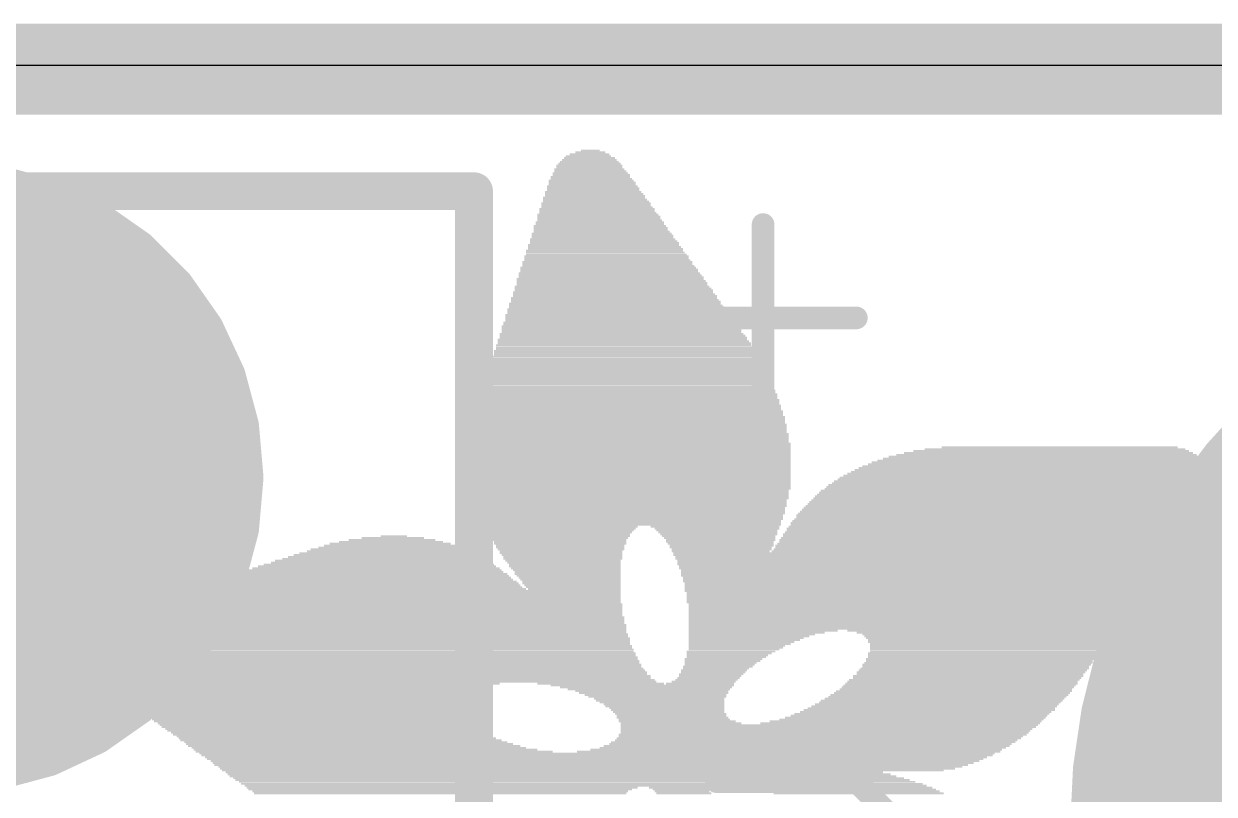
# Model space of a CAD drawing. Extents: x -0.4 to 21, y -0.4 to 20.5.
# Drawn here: x 12.247 to 16.248, y 17.885 to 20.472 of the extents above; entities that cross this region are included whole.
import ezdxf

# ---------------------------------------------------------------- set-up
doc = ezdxf.new("R2010")
doc.units = 0
for name, color, linetype in [('1', 12, 'CONTINUOUS'), ('20', 53, 'CONTINUOUS'), ('21', 40, 'CONTINUOUS'), ('22', 6, 'CONTINUOUS'), ('39', 12, 'CONTINUOUS'), ('40', 132, 'CONTINUOUS'), ('41', 12, 'CONTINUOUS'), ('42', 132, 'CONTINUOUS'), ('43', 110, 'CONTINUOUS')]:
    doc.layers.add(name, color=color, linetype=linetype)

# ---------------------------------------------------------------- blocks, each defined once
blk = doc.blocks.new('PIE')
at = {"const_width": 0.5}
blk.add_lwpolyline([(0, -0.25, 1), (0, 0.25, 1), (0, -0.25)], format="xyb", dxfattribs=at)
blk = doc.blocks.new('RECT')
blk.add_solid([(-0.5, -0.5), (0.5, -0.5), (-0.5, 0.5), (0.5, 0.5)])

msp = doc.modelspace()

# ---------------------------------------------------------------- linework, layer by layer
at = {"layer": '1', "const_width": 0.3048}
msp.add_lwpolyline([(20.828, 20.32), (-0.254, 20.32)], dxfattribs=at)
at = {"layer": '20'}
msp.add_line((17.7904, 20.3328), (2.545, 20.3328), dxfattribs=at)
at = {"layer": '21'}
for points, const_width in [([(13.76, 19.91), (6.76, 19.91)], 0.127), ([(13.76, 14.31), (13.76, 19.91)], 0.127), ([(14.7316, 19.1711), (14.7316, 19.7981)], 0.0762), ([(14.4181, 19.4846), (15.0451, 19.4846)], 0.0762), ([(15.0451, 17.9271), (14.5748, 17.9271)], 0.0762), ([(15.2019, 17.7703), (15.0451, 17.9271)], 0.0762)]:
    msp.add_lwpolyline(points, dxfattribs=dict(at, const_width=const_width))
for points, const_width in [([(13.7918, 19.91, 1), (13.7282, 19.91)], 0.0635), ([(13.76, 19.8783, 1), (13.76, 19.9417)], 0.0635), ([(14.7507, 19.7981, 1), (14.7126, 19.7981)], 0.0381), ([(17.78, 16.03, 1), (17.78, 19.53, 1), (17.78, 16.03)], 0.1524), ([(14.4181, 19.5036, 1), (14.4181, 19.4655)], 0.0381), ([(15.0451, 19.4655, 1), (15.0451, 19.5036)], 0.0381), ([(14.7126, 19.1711, 1), (14.7507, 19.1711)], 0.0381), ([(14.5748, 17.9461, 1), (14.5748, 17.908)], 0.0381), ([(15.0586, 17.9406, 1), (15.0317, 17.9136)], 0.0381), ([(15.0451, 17.908, 1), (15.0451, 17.9461)], 0.0381)]:
    msp.add_lwpolyline(points, format="xyb", dxfattribs=dict(at, const_width=const_width))
at = {"layer": '39', "const_width": 2.032}
msp.add_lwpolyline([(17.78, 16.78, 1), (17.78, 18.78, 1), (17.78, 16.78)], format="xyb", dxfattribs=at)
at = {"layer": '40', "const_width": 2.032}
msp.add_lwpolyline([(17.78, 16.78, 1), (17.78, 18.78, 1), (17.78, 16.78)], format="xyb", dxfattribs=at)
at = {"layer": '41', "const_width": 0.127}
for points in [[(12.3308, 19.8881), (12.1624, 19.9332)], [(12.4888, 19.8144), (12.3308, 19.8881)], [(11.4853, 19.812), (12.4923, 19.812)], [(12.6316, 19.7144), (12.4888, 19.8144)], [(12.7548, 19.5912), (12.6316, 19.7144)], [(11.3166, 19.685), (12.661, 19.685)], [(12.8548, 19.4484), (12.7548, 19.5912)], [(11.1995, 19.558), (12.7781, 19.558)], [(11.1147, 19.431), (12.8629, 19.431)], [(12.9285, 19.2904), (12.8548, 19.4484)], [(11.0554, 19.304), (12.9222, 19.304)], [(12.9736, 19.122), (12.9285, 19.2904)], [(11.0187, 19.177), (12.9589, 19.177)], [(12.9888, 18.9484), (12.9736, 19.122)], [(10.9977, 19.05), (12.9799, 19.05)], [(12.9736, 18.7748), (12.9888, 18.9484)], [(10.991, 18.923), (12.9866, 18.923)], [(11.0021, 18.796), (12.9755, 18.796)], [(12.9285, 18.6064), (12.9736, 18.7748)], [(11.0323, 18.669), (12.9453, 18.669)], [(12.8548, 18.4484), (12.9285, 18.6064)], [(11.0791, 18.542), (12.8985, 18.542)], [(12.7548, 18.3056), (12.8548, 18.4484)], [(11.1462, 18.415), (12.8314, 18.415)], [(12.6316, 18.1824), (12.7548, 18.3056)], [(11.2404, 18.288), (12.7372, 18.288)], [(11.3765, 18.161), (12.6011, 18.161)], [(12.4888, 18.0824), (12.6316, 18.1824)], [(12.3308, 18.0087), (12.4888, 18.0824)], [(11.5925, 18.034), (12.3851, 18.034)], [(12.1624, 17.9636), (12.3308, 18.0087)]]:
    msp.add_lwpolyline(points, dxfattribs=at)
at = {"layer": '41'}
for points, const_width in [([(12.3442, 19.9169, 1), (12.3174, 19.8593)], 0.0635), ([(12.3226, 19.8574, 1), (12.339, 19.9188)], 0.0635), ([(12.507, 19.8404, 1), (12.4706, 19.7884)], 0.0635), ([(12.4754, 19.7856, 1), (12.5022, 19.8432)], 0.0635), ([(12.4923, 19.7803, 1), (12.4923, 19.8438)], 0.0635), ([(12.654, 19.7369, 1), (12.6091, 19.692)], 0.0635), ([(12.6134, 19.6884, 1), (12.6498, 19.7405)], 0.0635), ([(17.78, 16.78, 1), (17.78, 18.78, 1), (17.78, 16.78)], 2.032), ([(12.661, 19.6533, 1), (12.661, 19.7168)], 0.0635), ([(12.7809, 19.6094, 1), (12.7288, 19.573)], 0.0635), ([(12.7324, 19.5687, 1), (12.7773, 19.6136)], 0.0635), ([(12.7781, 19.5263, 1), (12.7781, 19.5897)], 0.0635), ([(12.8836, 19.4618, 1), (12.826, 19.435)], 0.0635), ([(12.8288, 19.4302, 1), (12.8808, 19.4666)], 0.0635), ([(12.8629, 19.3993, 1), (12.8629, 19.4627)], 0.0635), ([(12.9222, 19.2723, 1), (12.9222, 19.3358)], 0.0635), ([(12.9592, 19.2986, 1), (12.8978, 19.2822)], 0.0635), ([(12.8997, 19.277, 1), (12.9573, 19.3038)], 0.0635), ([(12.9589, 19.1453, 1), (12.9589, 19.2087)], 0.0635), ([(13.0052, 19.1248, 1), (12.942, 19.1193)], 0.0635), ([(12.9429, 19.1138, 1), (13.0043, 19.1303)], 0.0635), ([(12.9799, 19.0183, 1), (12.9799, 19.0817)], 0.0635), ([(13.0204, 18.9456, 1), (12.9572, 18.9512)], 0.0635), ([(12.9572, 18.9456, 1), (13.0204, 18.9512)], 0.0635), ([(12.9866, 18.8913, 1), (12.9866, 18.9548)], 0.0635), ([(12.9755, 18.7643, 1), (12.9755, 18.8277)], 0.0635), ([(12.942, 18.7775, 1), (13.0052, 18.772)], 0.0635), ([(13.0043, 18.7665, 1), (12.9429, 18.783)], 0.0635), ([(12.9453, 18.6373, 1), (12.9453, 18.7007)], 0.0635), ([(12.9573, 18.593, 1), (12.8997, 18.6198)], 0.0635), ([(12.8978, 18.6146, 1), (12.9592, 18.5982)], 0.0635), ([(12.8985, 18.5103, 1), (12.8985, 18.5738)], 0.0635), ([(12.826, 18.4618, 1), (12.8836, 18.435)], 0.0635), ([(12.8808, 18.4302, 1), (12.8288, 18.4666)], 0.0635), ([(12.8314, 18.3833, 1), (12.8314, 18.4467)], 0.0635), ([(12.7773, 18.2832, 1), (12.7324, 18.3281)], 0.0635), ([(12.7288, 18.3238, 1), (12.7809, 18.2874)], 0.0635), ([(12.7372, 18.2563, 1), (12.7372, 18.3197)], 0.0635), ([(12.6091, 18.2048, 1), (12.654, 18.1599)], 0.0635), ([(12.6011, 18.1293, 1), (12.6011, 18.1928)], 0.0635), ([(12.6498, 18.1563, 1), (12.6134, 18.2084)], 0.0635), ([(12.4706, 18.1084, 1), (12.507, 18.0564)], 0.0635), ([(12.5022, 18.0536, 1), (12.4754, 18.1112)], 0.0635), ([(12.3851, 18.0023, 1), (12.3851, 18.0658)], 0.0635), ([(12.3174, 18.0375, 1), (12.3442, 17.9799)], 0.0635), ([(12.339, 17.978, 1), (12.3226, 18.0394)], 0.0635)]:
    msp.add_lwpolyline(points, format="xyb", dxfattribs=dict(at, const_width=const_width))
at = {"layer": '42', "const_width": 2.032}
msp.add_lwpolyline([(17.78, 16.78, 1), (17.78, 18.78, 1), (17.78, 16.78)], format="xyb", dxfattribs=at)
at = {"layer": '43', "const_width": 2.032}
msp.add_lwpolyline([(17.78, 16.78, 1), (17.78, 18.78, 1), (17.78, 16.78)], format="xyb", dxfattribs=at)

# ---------------------------------------------------------------- block references
at = {"layer": '1'}
msp.add_blockref('PIE', (11.9888, 18.9484), dxfattribs=at)
at = {"layer": '22', "rotation": 180}
for p, xscale, yscale in [((14.1509, 20.047), 0.0635, 0.0063), ((14.1478, 20.0089), 0.1968, 0.0063), ((14.1478, 20.0152), 0.1842, 0.0064), ((14.1478, 20.0216), 0.1714, 0.0063), ((14.1446, 20.0279), 0.1524, 0.0064), ((14.1478, 20.0343), 0.1334, 0.0063), ((14.151, 20.0406), 0.1016, 0.0064), ((14.151, 19.9708), 0.254, 0.0063), ((14.1542, 19.9644), 0.2603, 0.0064), ((14.1478, 19.9835), 0.235, 0.0063), ((14.1509, 19.9771), 0.2413, 0.0064), ((14.1478, 19.9962), 0.2222, 0.0063), ((14.1478, 19.9898), 0.2222, 0.0064), ((14.1478, 20.0025), 0.2096, 0.0064), ((14.1573, 19.9263), 0.3048, 0.0064), ((14.1542, 19.9454), 0.2857, 0.0063), ((14.1574, 19.939), 0.2921, 0.0064), ((14.1574, 19.9327), 0.2921, 0.0063), ((14.1509, 19.9581), 0.2667, 0.0063), ((14.1542, 19.9517), 0.2731, 0.0064), ((14.1637, 19.8882), 0.3429, 0.0064), ((14.1605, 19.9073), 0.3238, 0.0063), ((14.1637, 19.9009), 0.3302, 0.0064), ((14.1669, 19.8946), 0.3365, 0.0063), ((14.1605, 19.92), 0.3112, 0.0063), ((14.1605, 19.9136), 0.3112, 0.0064), ((14.1732, 19.8501), 0.3874, 0.0064), ((14.17, 19.8692), 0.3683, 0.0063), ((14.17, 19.8628), 0.3683, 0.0064), ((14.1732, 19.8565), 0.3746, 0.0063), ((14.17, 19.8755), 0.3556, 0.0064), ((14.1669, 19.8819), 0.3493, 0.0063), ((14.1827, 19.8056), 0.4318, 0.0063), ((14.1764, 19.8311), 0.4064, 0.0063), ((14.1796, 19.8247), 0.4127, 0.0064), ((14.1796, 19.8184), 0.4127, 0.0063), ((14.1828, 19.812), 0.4191, 0.0064), ((14.1732, 19.8438), 0.3874, 0.0063), ((14.1764, 19.8374), 0.3937, 0.0064), ((14.189, 19.7675), 0.4699, 0.0063), ((14.1828, 19.793), 0.4445, 0.0063), ((14.1859, 19.7866), 0.4508, 0.0064), ((14.1859, 19.7803), 0.4508, 0.0063), ((14.1891, 19.7739), 0.4572, 0.0064), ((14.1827, 19.7993), 0.4318, 0.0064), ((14.1954, 19.7294), 0.508, 0.0063), ((14.1923, 19.7485), 0.4889, 0.0064), ((14.1955, 19.7422), 0.4953, 0.0063), ((14.1986, 19.7358), 0.5016, 0.0064), ((14.1923, 19.7612), 0.4763, 0.0064), ((14.1923, 19.7549), 0.4763, 0.0063), ((14.205, 19.6913), 0.5525, 0.0063), ((14.205, 19.685), 0.5525, 0.0064), ((14.1986, 19.7104), 0.527, 0.0064), ((14.2018, 19.7041), 0.5334, 0.0063), ((14.205, 19.6977), 0.5397, 0.0064), ((14.1986, 19.7231), 0.5144, 0.0064), ((14.2018, 19.7168), 0.5207, 0.0063), ((14.2113, 19.6532), 0.5906, 0.0063), ((14.2145, 19.6469), 0.5969, 0.0064), ((14.2081, 19.6723), 0.5715, 0.0064), ((14.2081, 19.666), 0.5715, 0.0063), ((14.2113, 19.6596), 0.5778, 0.0064), ((14.2081, 19.6787), 0.5588, 0.0063), ((14.2208, 19.6088), 0.635, 0.0064), ((14.2177, 19.6151), 0.6287, 0.0063), ((14.2145, 19.6342), 0.6096, 0.0064), ((14.2177, 19.6279), 0.6159, 0.0063), ((14.2209, 19.6215), 0.6223, 0.0064), ((14.2145, 19.6406), 0.5969, 0.0063), ((14.2271, 19.5707), 0.6731, 0.0064), ((14.2304, 19.5644), 0.6795, 0.0063), ((14.224, 19.5898), 0.654, 0.0063), ((14.2272, 19.5834), 0.6604, 0.0064), ((14.2304, 19.577), 0.6667, 0.0063), ((14.224, 19.6025), 0.6414, 0.0063), ((14.224, 19.5961), 0.6414, 0.0064), ((14.2335, 19.5326), 0.7112, 0.0064), ((14.2367, 19.5263), 0.7176, 0.0063), ((14.2304, 19.5517), 0.6921, 0.0063), ((14.2336, 19.5453), 0.6985, 0.0064), ((14.2367, 19.5389), 0.7048, 0.0063), ((14.2335, 19.558), 0.6858, 0.0064), ((14.2431, 19.4945), 0.7557, 0.0064), ((14.2462, 19.4882), 0.762, 0.0063), ((14.2399, 19.5136), 0.7366, 0.0063), ((14.2399, 19.5072), 0.7366, 0.0064), ((14.2431, 19.5008), 0.7429, 0.0063), ((14.2399, 19.5199), 0.7239, 0.0064), ((14.2494, 19.4564), 0.7938, 0.0064), ((14.2526, 19.4501), 0.8001, 0.0063), ((14.2494, 19.4691), 0.781, 0.0064), ((14.2494, 19.4627), 0.781, 0.0063), ((14.2462, 19.4818), 0.762, 0.0064), ((14.2494, 19.4755), 0.7684, 0.0063), ((14.2589, 19.412), 0.8382, 0.0063), ((14.2621, 19.4056), 0.8446, 0.0064), ((14.259, 19.4246), 0.8255, 0.0063), ((14.2621, 19.4183), 0.8318, 0.0064), ((14.2558, 19.431), 0.8191, 0.0064), ((14.2558, 19.4437), 0.8065, 0.0064), ((14.2558, 19.4374), 0.8065, 0.0063), ((14.2652, 19.3739), 0.8763, 0.0063), ((14.2685, 19.3675), 0.8827, 0.0064), ((14.2621, 19.3929), 0.8572, 0.0064), ((14.2653, 19.3865), 0.8636, 0.0063), ((14.2653, 19.3802), 0.8636, 0.0064), ((14.2652, 19.3993), 0.8509, 0.0063), ((14.2716, 19.3358), 0.9144, 0.0063), ((14.2716, 19.3294), 0.9144, 0.0064), ((14.2685, 19.3548), 0.8953, 0.0064), ((14.2717, 19.3484), 0.9017, 0.0063), ((14.2717, 19.3421), 0.9017, 0.0064), ((14.2685, 19.3612), 0.8827, 0.0063), ((14.2748, 19.2913), 0.9462, 0.0064), ((14.278, 19.285), 0.9525, 0.0063), ((14.2717, 19.3167), 0.9271, 0.0064), ((14.2748, 19.3103), 0.9334, 0.0063), ((14.2748, 19.304), 0.9334, 0.0064), ((14.278, 19.2977), 0.9398, 0.0063), ((14.2748, 19.3231), 0.9208, 0.0063), ((14.278, 19.2532), 0.9779, 0.0064), ((14.278, 19.2469), 0.9779, 0.0063), ((14.2748, 19.2786), 0.9588, 0.0064), ((14.278, 19.2722), 0.9652, 0.0063), ((14.278, 19.2659), 0.9652, 0.0064), ((14.2812, 19.2596), 0.9715, 0.0063), ((14.278, 19.2341), 0.9906, 0.0063), ((14.2843, 19.2088), 1.0033, 0.0063), ((14.2812, 19.2278), 0.9969, 0.0064), ((14.2812, 19.2215), 0.9969, 0.0063), ((14.2812, 19.2151), 0.9969, 0.0064), ((14.2812, 19.2405), 0.9843, 0.0064), ((14.2843, 19.1707), 1.0287, 0.0063), ((14.2843, 19.1643), 1.0287, 0.0064), ((14.2843, 19.1897), 1.016, 0.0064), ((14.2843, 19.1834), 1.016, 0.0063), ((14.2843, 19.177), 1.016, 0.0064), ((14.2812, 19.2024), 1.0097, 0.0064), ((14.2812, 19.196), 1.0097, 0.0063), ((14.2843, 19.1326), 1.0414, 0.0063), ((14.2875, 19.1262), 1.0478, 0.0064), ((14.2843, 19.1579), 1.0287, 0.0063), ((14.2875, 19.1516), 1.035, 0.0064), ((14.2875, 19.1453), 1.035, 0.0063), ((14.2875, 19.1389), 1.035, 0.0064), ((14.2875, 19.1198), 1.0478, 0.0063), ((14.2875, 19.1135), 1.0478, 0.0064), ((14.2875, 19.1072), 1.0478, 0.0063), ((14.2875, 19.1008), 1.0478, 0.0064), ((14.2907, 19.0945), 1.0541, 0.0063), ((14.2907, 19.0881), 1.0541, 0.0064), ((14.2907, 19.0627), 1.0668, 0.0064), ((14.2907, 19.0564), 1.0668, 0.0063), ((14.2907, 19.05), 1.0668, 0.0064), ((14.2907, 19.0817), 1.0541, 0.0063), ((14.2907, 19.0754), 1.0541, 0.0064), ((14.2907, 19.0691), 1.0541, 0.0063), ((15.729, 19.05), 0.7937, 0.0064), ((14.2907, 19.0436), 1.0668, 0.0063), ((14.2907, 19.0373), 1.0668, 0.0064), ((14.2907, 19.031), 1.0668, 0.0063), ((14.2907, 19.0246), 1.0668, 0.0064), ((14.2907, 19.0183), 1.0668, 0.0063), ((14.2907, 19.0119), 1.0668, 0.0064), ((14.2907, 19.0055), 1.0668, 0.0063), ((15.6591, 19.0055), 1.0858, 0.0063), ((15.6686, 19.0119), 1.0668, 0.0064), ((15.675, 19.0183), 1.0414, 0.0063), ((15.6845, 19.0246), 1.0096, 0.0064), ((15.6909, 19.031), 0.9715, 0.0063), ((15.7004, 19.0373), 0.9271, 0.0064), ((15.7131, 19.0436), 0.8763, 0.0063), ((14.2907, 18.9992), 1.0668, 0.0064), ((14.2907, 18.9929), 1.0668, 0.0063), ((14.2907, 18.9865), 1.0668, 0.0064), ((14.2907, 18.9802), 1.0668, 0.0063), ((14.2939, 18.9738), 1.0605, 0.0064), ((14.2939, 18.9674), 1.0605, 0.0063), ((15.6274, 18.9674), 1.2001, 0.0063), ((15.6337, 18.9738), 1.1874, 0.0064), ((15.6369, 18.9802), 1.1684, 0.0063), ((15.6401, 18.9865), 1.1493, 0.0064), ((15.6496, 18.9929), 1.1303, 0.0063), ((15.6528, 18.9992), 1.1113, 0.0064), ((14.2939, 18.9611), 1.0605, 0.0064), ((14.2939, 18.9548), 1.0605, 0.0063), ((14.2939, 18.9484), 1.0605, 0.0064), ((14.2939, 18.9421), 1.0605, 0.0063), ((14.2939, 18.9357), 1.0605, 0.0064), ((14.2939, 18.9293), 1.0605, 0.0063), ((15.602, 18.9293), 1.2763, 0.0063), ((15.602, 18.9357), 1.2637, 0.0064), ((15.6083, 18.9421), 1.251, 0.0063), ((15.6115, 18.9484), 1.2446, 0.0064), ((15.6179, 18.9548), 1.2319, 0.0063), ((15.621, 18.9611), 1.2128, 0.0064), ((14.2939, 18.923), 1.0605, 0.0064), ((14.2939, 18.9167), 1.0605, 0.0063), ((14.2971, 18.9103), 1.0541, 0.0064), ((14.2939, 18.904), 1.0477, 0.0063), ((14.2939, 18.8976), 1.0477, 0.0064), ((14.2939, 18.8912), 1.0477, 0.0063), ((14.2939, 18.8849), 1.0477, 0.0064), ((15.5702, 18.8849), 1.3272, 0.0064), ((15.5734, 18.8912), 1.3208, 0.0063), ((15.5766, 18.8976), 1.3145, 0.0064), ((15.5829, 18.904), 1.3144, 0.0063), ((15.5893, 18.9103), 1.3017, 0.0064), ((15.5924, 18.9167), 1.2954, 0.0063), ((15.5956, 18.923), 1.289, 0.0064), ((14.297, 18.8786), 1.0414, 0.0063), ((14.2939, 18.8722), 1.0351, 0.0064), ((14.2939, 18.8659), 1.0351, 0.0063), ((14.2939, 18.8595), 1.0351, 0.0064), ((14.2971, 18.8531), 1.0287, 0.0063), ((14.2939, 18.8468), 1.0223, 0.0064), ((15.5416, 18.8468), 1.3462, 0.0064), ((15.548, 18.8531), 1.3462, 0.0063), ((15.5512, 18.8595), 1.3399, 0.0064), ((15.5575, 18.8659), 1.3398, 0.0063), ((15.5607, 18.8722), 1.3335, 0.0064), ((15.5671, 18.8786), 1.3335, 0.0063), ((14.2939, 18.8405), 1.0223, 0.0063), ((14.2939, 18.8341), 1.0223, 0.0064), ((14.297, 18.8278), 1.016, 0.0063), ((14.2939, 18.8214), 1.0097, 0.0064), ((14.2939, 18.815), 1.0097, 0.0063), ((14.2971, 18.8087), 1.0033, 0.0064), ((15.5131, 18.8087), 1.3525, 0.0064), ((15.5194, 18.815), 1.3526, 0.0063), ((15.5226, 18.8214), 1.3589, 0.0064), ((15.529, 18.8278), 1.3589, 0.0063), ((15.5321, 18.8341), 1.3526, 0.0064), ((15.5385, 18.8405), 1.3525, 0.0063), ((14.2939, 18.8024), 0.9969, 0.0063), ((14.2939, 18.796), 0.9969, 0.0064), ((14.297, 18.7897), 0.9906, 0.0063), ((14.0557, 18.7833), 0.508, 0.0064), ((14.0558, 18.7769), 0.4953, 0.0063), ((14.0526, 18.7706), 0.4889, 0.0064), ((14.0494, 18.7643), 0.4826, 0.0063), ((14.5701, 18.7833), 0.4318, 0.0064), ((14.5765, 18.7769), 0.4191, 0.0063), ((14.5764, 18.7706), 0.4064, 0.0064), ((14.5796, 18.7643), 0.4, 0.0063), ((15.4813, 18.7643), 1.3526, 0.0063), ((15.4909, 18.7769), 1.3589, 0.0063), ((15.4877, 18.7706), 1.3525, 0.0064), ((15.4972, 18.7833), 1.3589, 0.0064), ((15.5036, 18.796), 1.3589, 0.0064), ((15.5004, 18.7897), 1.3525, 0.0063), ((15.5099, 18.8024), 1.3589, 0.0063), ((13.4779, 18.7262), 0.4064, 0.0063), ((13.4811, 18.7325), 0.3493, 0.0064), ((13.4843, 18.7388), 0.2921, 0.0063), ((13.4874, 18.7452), 0.2096, 0.0064), ((13.4906, 18.7516), 0.0889, 0.0063), ((14.0494, 18.7579), 0.4699, 0.0064), ((14.0494, 18.7516), 0.4699, 0.0063), ((14.0494, 18.7452), 0.4572, 0.0064), ((14.0462, 18.7388), 0.4508, 0.0063), ((14.0494, 18.7325), 0.4445, 0.0064), ((14.0494, 18.7262), 0.4445, 0.0063), ((14.5828, 18.7579), 0.3937, 0.0064), ((14.5828, 18.7516), 0.381, 0.0063), ((14.586, 18.7452), 0.3747, 0.0064), ((14.5892, 18.7388), 0.3683, 0.0063), ((14.586, 18.7325), 0.3619, 0.0064), ((14.5891, 18.7262), 0.3556, 0.0063), ((15.4559, 18.7262), 1.3526, 0.0063), ((15.4655, 18.7388), 1.3589, 0.0063), ((15.4623, 18.7325), 1.3525, 0.0064), ((15.4686, 18.7452), 1.3526, 0.0064), ((15.4782, 18.7579), 1.3589, 0.0064), ((15.475, 18.7516), 1.3525, 0.0063), ((13.462, 18.6881), 0.616, 0.0063), ((13.4684, 18.6944), 0.5905, 0.0064), ((13.4716, 18.7007), 0.5461, 0.0063), ((13.4716, 18.7071), 0.5207, 0.0064), ((13.4747, 18.7135), 0.4762, 0.0063), ((13.4779, 18.7198), 0.4445, 0.0064), ((14.0494, 18.7198), 0.4318, 0.0064), ((14.0494, 18.7135), 0.4318, 0.0063), ((14.0526, 18.7071), 0.4255, 0.0064), ((14.0526, 18.7007), 0.4127, 0.0063), ((14.0526, 18.6944), 0.4127, 0.0064), ((14.0557, 18.6881), 0.4064, 0.0063), ((14.5923, 18.7198), 0.3492, 0.0064), ((14.5892, 18.7135), 0.3429, 0.0063), ((14.5923, 18.7071), 0.3366, 0.0064), ((14.5891, 18.7007), 0.3302, 0.0063), ((15.2686, 18.6944), 1.6764, 0.0064), ((15.2686, 18.6881), 1.6764, 0.0063), ((15.4369, 18.7007), 1.3525, 0.0063), ((15.4432, 18.7071), 1.3526, 0.0064), ((15.4496, 18.7198), 1.3525, 0.0064), ((15.4496, 18.7135), 1.3525, 0.0063), ((13.4335, 18.65), 0.8001, 0.0063), ((13.4398, 18.6563), 0.7747, 0.0064), ((13.4461, 18.6626), 0.7366, 0.0063), ((13.4493, 18.669), 0.7176, 0.0064), ((13.4557, 18.6754), 0.6795, 0.0063), ((13.4588, 18.6817), 0.6477, 0.0064), ((14.0589, 18.6817), 0.4, 0.0064), ((14.0589, 18.6754), 0.4, 0.0063), ((14.0589, 18.669), 0.3874, 0.0064), ((14.0621, 18.6626), 0.381, 0.0063), ((14.0653, 18.6563), 0.3747, 0.0064), ((14.0653, 18.65), 0.3747, 0.0063), ((15.2686, 18.6817), 1.6637, 0.0064), ((15.2654, 18.6754), 1.6574, 0.0063), ((15.2622, 18.6563), 1.6383, 0.0064), ((15.2654, 18.669), 1.6446, 0.0064), ((15.2654, 18.6626), 1.6446, 0.0063), ((15.2622, 18.65), 1.6256, 0.0063), ((13.3922, 18.6055), 0.9969, 0.0064), ((13.3985, 18.6119), 0.9716, 0.0063), ((13.408, 18.6182), 0.9398, 0.0064), ((13.4112, 18.6245), 0.9208, 0.0063), ((13.4176, 18.6309), 0.8827, 0.0064), ((13.4239, 18.6373), 0.8572, 0.0063), ((13.4303, 18.6436), 0.8319, 0.0064), ((14.0685, 18.6436), 0.3683, 0.0064), ((14.0716, 18.6373), 0.362, 0.0063), ((14.0748, 18.6309), 0.3556, 0.0064), ((14.0748, 18.6245), 0.3556, 0.0063), ((14.078, 18.6182), 0.3493, 0.0064), ((14.0812, 18.6119), 0.3429, 0.0063), ((14.0843, 18.6055), 0.3366, 0.0064), ((15.2622, 18.6436), 1.6256, 0.0064), ((15.2622, 18.6373), 1.6129, 0.0063), ((15.2591, 18.6309), 1.6065, 0.0064), ((15.2559, 18.6245), 1.6002, 0.0063), ((15.2559, 18.6182), 1.6002, 0.0064), ((15.2527, 18.6055), 1.5812, 0.0064), ((15.2559, 18.6119), 1.5875, 0.0063), ((13.5128, 18.5674), 1.4796, 0.0064), ((13.3636, 18.5738), 1.143, 0.0063), ((13.37, 18.5801), 1.1049, 0.0064), ((13.3731, 18.5864), 1.0858, 0.0063), ((13.3826, 18.5928), 1.0541, 0.0064), ((13.389, 18.5992), 1.0287, 0.0063), ((14.0875, 18.5992), 0.3302, 0.0063), ((14.0875, 18.5928), 0.3302, 0.0064), ((14.0907, 18.5864), 0.3239, 0.0063), ((14.0939, 18.5801), 0.3175, 0.0064), ((14.097, 18.5738), 0.3112, 0.0063), ((15.2495, 18.5992), 1.5748, 0.0063), ((15.2527, 18.5928), 1.5684, 0.0064), ((15.2496, 18.5864), 1.5621, 0.0063), ((15.2464, 18.5801), 1.5557, 0.0064), ((15.2432, 18.5738), 1.5494, 0.0063), ((15.2432, 18.5674), 1.5494, 0.0064), ((13.4525, 18.5293), 1.6002, 0.0064), ((13.4652, 18.5357), 1.5748, 0.0063), ((13.4747, 18.542), 1.5558, 0.0064), ((13.4843, 18.5483), 1.5367, 0.0063), ((13.4938, 18.5547), 1.5177, 0.0064), ((13.5065, 18.5611), 1.4923, 0.0063), ((15.2431, 18.5611), 1.5367, 0.0063), ((15.24, 18.5547), 1.5304, 0.0064), ((15.2368, 18.5483), 1.524, 0.0063), ((15.2368, 18.542), 1.524, 0.0064), ((15.2337, 18.5357), 1.5177, 0.0063), ((15.2305, 18.5293), 1.5113, 0.0064), ((13.3953, 18.4849), 1.7272, 0.0063), ((13.4017, 18.4912), 1.7145, 0.0064), ((13.4112, 18.4976), 1.6954, 0.0063), ((13.4176, 18.5039), 1.6827, 0.0064), ((13.4271, 18.5102), 1.6637, 0.0063), ((13.4366, 18.5166), 1.6446, 0.0064), ((13.4493, 18.523), 1.6192, 0.0063), ((15.2241, 18.5039), 1.4859, 0.0064), ((15.2241, 18.4976), 1.4859, 0.0063), ((15.2305, 18.523), 1.4986, 0.0063), ((15.2305, 18.5166), 1.4986, 0.0064), ((15.2273, 18.5102), 1.4922, 0.0063), ((15.221, 18.4912), 1.4795, 0.0064), ((15.2178, 18.4849), 1.4732, 0.0063), ((13.3795, 18.4531), 1.7843, 0.0064), ((13.3795, 18.4468), 1.7843, 0.0063), ((13.3795, 18.4595), 1.7717, 0.0063), ((13.3858, 18.4658), 1.759, 0.0064), ((13.389, 18.4721), 1.7526, 0.0063), ((13.3954, 18.4785), 1.7399, 0.0064), ((15.2146, 18.4785), 1.4668, 0.0064), ((15.2146, 18.4721), 1.4668, 0.0063), ((15.2115, 18.4658), 1.4605, 0.0064), ((15.2083, 18.4595), 1.4541, 0.0063), ((15.2051, 18.4531), 1.4478, 0.0064), ((15.2051, 18.4468), 1.4478, 0.0063), ((13.3731, 18.415), 1.8098, 0.0064), ((13.3763, 18.4087), 1.8161, 0.0063), ((13.3731, 18.434), 1.797, 0.0063), ((13.3731, 18.4277), 1.797, 0.0064), ((13.3763, 18.4214), 1.8034, 0.0063), ((13.3763, 18.4404), 1.7907, 0.0064), ((15.2019, 18.4404), 1.4414, 0.0064), ((14.732, 18.434), 0.5016, 0.0063), ((14.7098, 18.4277), 0.4572, 0.0064), ((14.6939, 18.4214), 0.4254, 0.0063), ((14.6844, 18.415), 0.4064, 0.0064), ((14.6749, 18.4087), 0.3873, 0.0063), ((15.4655, 18.434), 0.9017, 0.0063), ((15.4781, 18.4277), 0.8636, 0.0064), ((15.4877, 18.4214), 0.8445, 0.0063), ((15.4877, 18.415), 0.8319, 0.0064), ((15.4877, 18.4087), 0.8191, 0.0063), ((13.3731, 18.3959), 1.8224, 0.0063), ((13.3731, 18.3896), 1.8224, 0.0064), ((13.3763, 18.3833), 1.8288, 0.0063), ((13.3763, 18.3769), 1.8288, 0.0064), ((13.3795, 18.3706), 1.8351, 0.0063), ((13.3795, 18.3642), 1.8351, 0.0064), ((13.3763, 18.4023), 1.8161, 0.0064), ((14.6241, 18.3642), 0.2985, 0.0064), ((14.6685, 18.4023), 0.3746, 0.0064), ((14.659, 18.3959), 0.3556, 0.0063), ((14.6527, 18.3896), 0.3429, 0.0064), ((14.6431, 18.3833), 0.3238, 0.0063), ((14.6336, 18.3706), 0.3048, 0.0063), ((14.64, 18.3769), 0.3175, 0.0064), ((15.4908, 18.4023), 0.8128, 0.0064), ((15.4877, 18.3959), 0.8065, 0.0063), ((15.4877, 18.3896), 0.7937, 0.0064), ((15.4845, 18.3833), 0.7874, 0.0063), ((15.4845, 18.3769), 0.7874, 0.0064), ((15.4813, 18.3706), 0.781, 0.0063), ((15.4782, 18.3642), 0.7747, 0.0064), ((13.3826, 18.3578), 1.8415, 0.0063), ((13.3826, 18.3515), 1.8415, 0.0064), ((13.3858, 18.3452), 1.8478, 0.0063), ((13.3858, 18.3388), 1.8478, 0.0064), ((13.389, 18.3325), 1.8542, 0.0063), ((13.389, 18.3261), 1.8542, 0.0064), ((14.5987, 18.3388), 0.2603, 0.0064), ((14.5955, 18.3325), 0.254, 0.0063), ((14.5892, 18.3261), 0.2413, 0.0064), ((14.6177, 18.3578), 0.2858, 0.0063), ((14.6113, 18.3515), 0.2731, 0.0064), ((14.6082, 18.3452), 0.2667, 0.0063), ((15.4559, 18.3261), 0.7684, 0.0064), ((15.4591, 18.3325), 0.762, 0.0063), ((15.4623, 18.3388), 0.7683, 0.0064), ((15.4686, 18.3452), 0.7684, 0.0063), ((15.4718, 18.3578), 0.7747, 0.0063), ((15.4718, 18.3515), 0.7747, 0.0064), ((13.3953, 18.3198), 1.8542, 0.0063), ((13.3953, 18.3134), 1.8542, 0.0064), ((13.4017, 18.3071), 1.8542, 0.0063), ((13.4049, 18.3007), 1.8605, 0.0064), ((13.4112, 18.2944), 1.8606, 0.0063), ((13.4112, 18.288), 1.8606, 0.0064), ((14.5574, 18.288), 0.2159, 0.0064), ((14.5669, 18.3007), 0.2222, 0.0064), ((14.5638, 18.2944), 0.2159, 0.0063), ((14.5732, 18.3071), 0.2223, 0.0063), ((14.5796, 18.3134), 0.235, 0.0064), ((14.586, 18.3198), 0.2349, 0.0063), ((15.4305, 18.2944), 0.7684, 0.0063), ((15.4273, 18.288), 0.762, 0.0064), ((15.4369, 18.3007), 0.7683, 0.0064), ((15.4432, 18.3071), 0.7684, 0.0063), ((15.4464, 18.3134), 0.762, 0.0064), ((15.4496, 18.3198), 0.7683, 0.0063), ((13.4207, 18.2817), 1.8669, 0.0063), ((13.4239, 18.2753), 1.8606, 0.0064), ((13.4335, 18.269), 1.8669, 0.0063), ((13.4398, 18.2626), 1.8669, 0.0064), ((13.1795, 18.2563), 1.3335, 0.0063), ((13.1667, 18.2499), 1.2954, 0.0064), ((13.1604, 18.2436), 1.2573, 0.0063), ((14.1859, 18.2563), 0.4254, 0.0063), ((14.3256, 18.2499), 0.616, 0.0064), ((14.3383, 18.2436), 0.5778, 0.0063), ((14.5193, 18.2563), 0.2286, 0.0063), ((14.532, 18.2626), 0.2159, 0.0064), ((14.5415, 18.269), 0.2096, 0.0063), ((14.5479, 18.2753), 0.2095, 0.0064), ((14.5542, 18.2817), 0.2096, 0.0063), ((15.3861, 18.2436), 0.7811, 0.0063), ((15.3924, 18.2499), 0.781, 0.0064), ((15.3988, 18.2563), 0.7811, 0.0063), ((15.402, 18.2626), 0.7747, 0.0064), ((15.4083, 18.269), 0.7747, 0.0063), ((15.421, 18.2817), 0.7747, 0.0063), ((15.4178, 18.2753), 0.7684, 0.0064), ((13.1572, 18.2372), 1.2382, 0.0064), ((13.1509, 18.2309), 1.2129, 0.0063), ((13.154, 18.2245), 1.1938, 0.0064), ((13.154, 18.2182), 1.1811, 0.0063), ((13.154, 18.2118), 1.1684, 0.0064), ((13.1572, 18.2055), 1.1494, 0.0063), ((14.3479, 18.2372), 0.5461, 0.0064), ((14.3574, 18.2309), 0.5143, 0.0063), ((14.3637, 18.2245), 0.5016, 0.0064), ((14.3701, 18.2182), 0.4763, 0.0063), ((14.3764, 18.2118), 0.4636, 0.0064), ((14.3828, 18.2055), 0.4381, 0.0063), ((15.3416, 18.2055), 0.8064, 0.0063), ((15.3512, 18.2118), 0.8001, 0.0064), ((15.3575, 18.2182), 0.8001, 0.0063), ((15.367, 18.2245), 0.7938, 0.0064), ((15.3734, 18.2309), 0.7937, 0.0063), ((15.3797, 18.2372), 0.781, 0.0064), ((13.1572, 18.1991), 1.1366, 0.0064), ((13.1604, 18.1928), 1.1303, 0.0063), ((13.1636, 18.1864), 1.1113, 0.0064), ((13.1668, 18.1801), 1.1049, 0.0063), ((13.1731, 18.1737), 1.0922, 0.0064), ((13.1794, 18.1674), 1.0922, 0.0063), ((14.3859, 18.1991), 0.4318, 0.0064), ((14.3923, 18.1928), 0.4191, 0.0063), ((14.3986, 18.1864), 0.4064, 0.0064), ((14.4018, 18.1801), 0.4, 0.0063), ((14.4082, 18.1737), 0.3873, 0.0064), ((14.4113, 18.1674), 0.381, 0.0063), ((15.2908, 18.1674), 0.8446, 0.0063), ((15.2972, 18.1737), 0.8319, 0.0064), ((15.3067, 18.1801), 0.8255, 0.0063), ((15.3162, 18.1864), 0.8192, 0.0064), ((15.3257, 18.1928), 0.8128, 0.0063), ((15.3321, 18.1991), 0.8128, 0.0064), ((13.1826, 18.161), 1.0858, 0.0064), ((13.189, 18.1547), 1.0731, 0.0063), ((13.1953, 18.1483), 1.0732, 0.0064), ((13.2017, 18.142), 1.0731, 0.0063), ((13.208, 18.1356), 1.0604, 0.0064), ((13.2144, 18.1293), 1.0605, 0.0063), ((14.4145, 18.161), 0.3746, 0.0064), ((14.4209, 18.1547), 0.3747, 0.0063), ((14.4241, 18.1483), 0.3683, 0.0064), ((14.4272, 18.142), 0.3746, 0.0063), ((14.4336, 18.1356), 0.3747, 0.0064), ((14.4431, 18.1293), 0.3937, 0.0063), ((15.2114, 18.1293), 0.9144, 0.0063), ((15.2305, 18.1356), 0.889, 0.0064), ((15.2431, 18.142), 0.8763, 0.0063), ((15.2559, 18.1483), 0.8636, 0.0064), ((15.2654, 18.1547), 0.8572, 0.0063), ((15.2781, 18.161), 0.8446, 0.0064), ((13.2239, 18.1229), 1.0541, 0.0064), ((13.2302, 18.1166), 1.0541, 0.0063), ((13.2398, 18.1102), 1.0605, 0.0064), ((13.2492, 18.1039), 1.0541, 0.0063), ((13.2588, 18.0975), 1.0604, 0.0064), ((13.2683, 18.0912), 1.0541, 0.0063), ((13.2779, 18.0848), 1.0605, 0.0064), ((14.932, 18.0848), 1.3716, 0.0064), ((14.4558, 18.1229), 0.4064, 0.0064), ((14.9543, 18.1166), 1.4033, 0.0063), ((14.9511, 18.1102), 1.397, 0.0064), ((14.9416, 18.0975), 1.3779, 0.0064), ((14.9384, 18.0912), 1.3716, 0.0063), ((14.9448, 18.1039), 1.3843, 0.0063), ((15.1924, 18.1229), 0.9398, 0.0064), ((13.2906, 18.0785), 1.0605, 0.0063), ((13.3001, 18.0721), 1.0668, 0.0064), ((13.3128, 18.0658), 1.0795, 0.0063), ((13.3287, 18.0594), 1.0859, 0.0064), ((13.3414, 18.0531), 1.0985, 0.0063), ((13.3572, 18.0467), 1.1176, 0.0064), ((14.878, 18.0467), 1.3653, 0.0064), ((14.8908, 18.0531), 1.3525, 0.0063), ((14.9003, 18.0594), 1.3589, 0.0064), ((14.9098, 18.0658), 1.3526, 0.0063), ((14.9194, 18.0721), 1.3589, 0.0064), ((14.9257, 18.0785), 1.3589, 0.0063), ((13.3731, 18.0404), 1.124, 0.0063), ((13.3954, 18.034), 1.1557, 0.0064), ((13.4239, 18.0277), 1.2002, 0.0063), ((14.1732, 18.0213), 2.6734, 0.0064), ((14.1732, 18.015), 2.6606, 0.0063), ((14.17, 18.0086), 2.6289, 0.0064), ((14.8177, 18.0277), 1.4224, 0.0063), ((14.8432, 18.034), 1.3843, 0.0064), ((14.8654, 18.0404), 1.3653, 0.0063), ((14.1669, 18.0023), 2.6099, 0.0063), ((14.1669, 17.9959), 2.5845, 0.0064), ((14.1605, 17.9896), 2.559, 0.0063), ((14.1542, 17.9832), 2.5337, 0.0064), ((14.1509, 17.9769), 2.5019, 0.0063), ((14.1415, 17.9705), 2.4701, 0.0064), ((14.1256, 17.9642), 2.4257, 0.0063), ((14.0303, 17.9578), 2.2098, 0.0064), ((13.7605, 17.9515), 1.6573, 0.0063), ((13.7573, 17.9451), 1.6383, 0.0064), ((13.7605, 17.9388), 1.6193, 0.0063), ((13.7605, 17.9324), 1.6065, 0.0064), ((13.7668, 17.9261), 1.5938, 0.0063), ((14.9003, 17.9515), 0.5207, 0.0063), ((14.9225, 17.9451), 0.5144, 0.0064), ((14.9448, 17.9388), 0.5207, 0.0063), ((14.9574, 17.9324), 0.5334, 0.0064), ((14.9765, 17.9261), 0.5334, 0.0063), ((13.7668, 17.9197), 1.5812, 0.0064), ((13.7732, 17.9134), 1.5685, 0.0063), ((13.6525, 17.907), 1.3144, 0.0064), ((13.6462, 17.9007), 1.2891, 0.0063), ((13.6462, 17.8943), 1.2637, 0.0064), ((13.6462, 17.888), 1.2509, 0.0063), ((14.4526, 17.907), 0.2096, 0.0064), ((14.459, 17.9007), 0.1969, 0.0063), ((14.459, 17.8943), 0.1841, 0.0064), ((14.4653, 17.888), 0.1842, 0.0063), ((14.9924, 17.9197), 0.5525, 0.0064), ((15.0051, 17.9134), 0.5525, 0.0063), ((15.0209, 17.907), 0.5588, 0.0064), ((15.0305, 17.9007), 0.5651, 0.0063), ((15.0432, 17.8943), 0.5651, 0.0064), ((15.0526, 17.888), 0.5715, 0.0063)]:
    msp.add_blockref('RECT', p, dxfattribs=dict(at, xscale=xscale, yscale=yscale))

doc.saveas('drawing.dxf')
